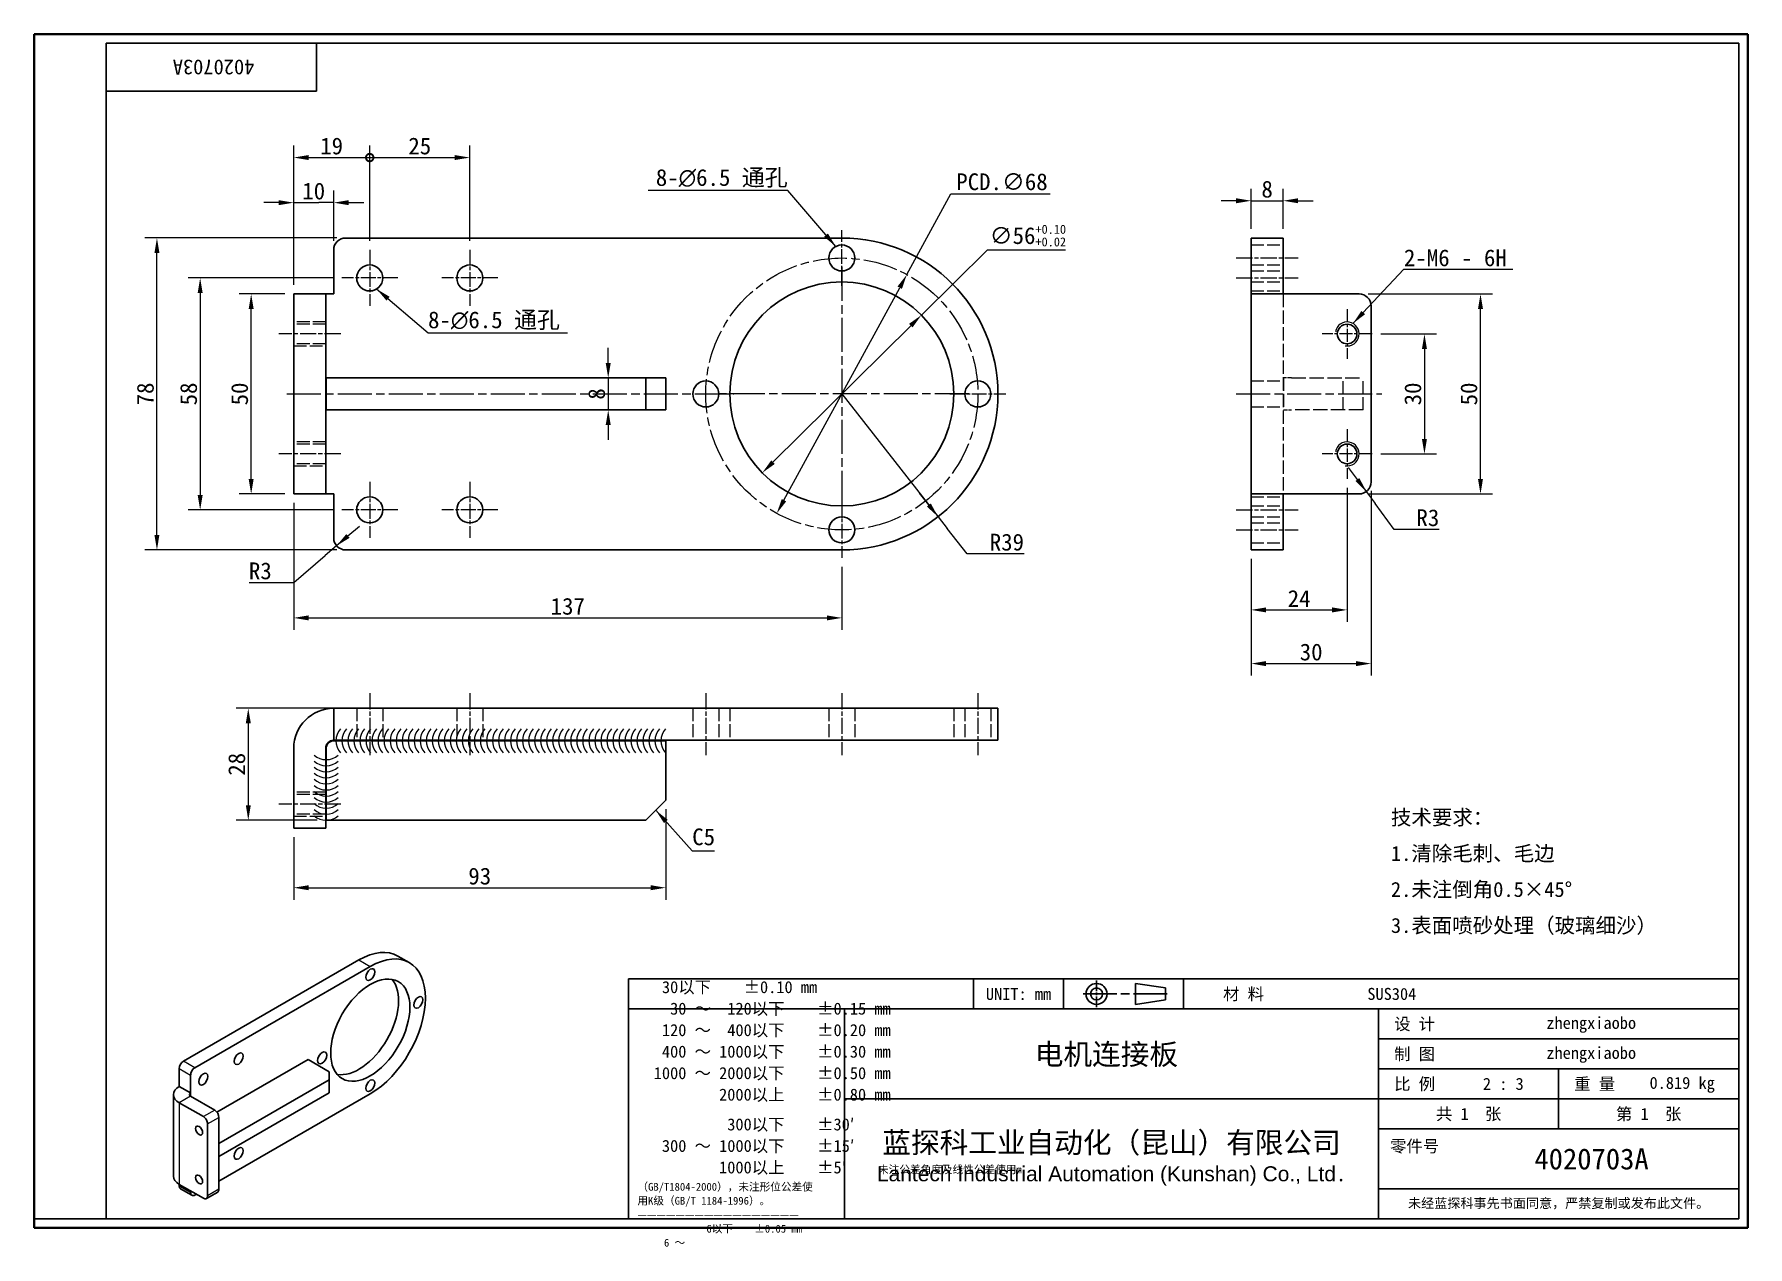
# Model space of a CAD drawing. Header units: millimetres. Extents: x 9 to 437, y 4 to 307.
import ezdxf
from ezdxf.enums import TextEntityAlignment as Align

# ---------------------------------------------------------------- set-up
doc = ezdxf.new("R2010")
doc.units = ezdxf.units.MM
doc.header["$LTSCALE"] = 1.5
doc.linetypes.add('CHAIN', pattern=[0.3543, 0.2362, -0.0295, 0.0591, -0.0295])
doc.linetypes.add('DASHED', pattern=[0.2067, 0.1654, -0.0413])
for name, color, linetype, lineweight in [('1', 7, 'Continuous', 18), ('可见 (ISO)', 7, 'Continuous', 25), ('可见窄的 (ISO)', 7, 'Continuous', 18), ('图框 (ISO)', 7, 'Continuous', 35), ('标题 (ISO)', 7, 'Continuous', 25)]:
    doc.layers.add(name, color=color, linetype=linetype, lineweight=lineweight)
for name, color, linetype, lineweight, true_color in [('中心标记 (ISO)', 1, 'CHAIN', 18, 0xc2ff0000), ('中心线 (ISO)', 1, 'CHAIN', 18, 0xc2ff0000), ('尺寸 (ISO)', 7, 'Continuous', 18, 0xc2008000), ('符号 (ISO)', 7, 'Continuous', 18, 0xc2008000), ('隐藏 (ISO)', 5, 'DASHED', 18, 0xc20000ff)]:
    doc.layers.add(name, color=color, linetype=linetype, lineweight=lineweight, true_color=true_color)
doc.styles.add('文本样式164', font='SimSun.ttf')
doc.styles.add('文本样式165', font='SimSun.ttf')
doc.styles.add('文本样式74', font='SimSun.ttf')
doc.styles.add('最新国标', font='simfang.ttf')
doc.styles.add('注释文本 (ISO)', font='simfang.ttf')
doc.dimstyles.new('默认 (GB)', dxfattribs={"dimscale": 1.5, "dimtxt": 2.8, "dimasz": 2.5, "dimexe": 2, "dimexo": 1.5, "dimgap": 0.5, "dimtad": 1, "dimtoh": 1, "dimdsep": 46, "dimtxsty": '最新国标', "dimcen": 0.09, "dimdle": 10, "dimaunit": 1, "dimadec": 3, "dimazin": 2, "dimtfac": 0.535714, "dimtmove": 0, "dimatfit": 3, "dimfxl": 1, "dimtolj": 1, "dimtzin": 0, "dimlwd": -1, "dimlwe": -1, "dimarcsym": 0})
doc.dimstyles.new('默认 (GB)$7', dxfattribs={"dimscale": 1.5, "dimtxt": 2.8, "dimasz": 2.5, "dimexe": 2, "dimexo": 1.5, "dimgap": 0.5, "dimtad": 1, "dimtoh": 1, "dimdsep": 46, "dimtxsty": '最新国标', "dimcen": 0.09, "dimdle": 10, "dimaunit": 1, "dimadec": 3, "dimazin": 2, "dimtfac": 0.535714, "dimtmove": 0, "dimatfit": 3, "dimfxl": 1, "dimtolj": 1, "dimtzin": 0, "dimlwd": -1, "dimlwe": -1, "dimarcsym": 0})

# ---------------------------------------------------------------- blocks, each defined once
blk = doc.blocks.new('图框 最新国标')
at = {"layer": '图框 (ISO)'}
for p, q in [((6, 7), (6, 204.5)), ((6, 204.5), (291.5, 204.5)), ((291.5, 204.5), (291.5, 5.5)), ((6, 7), (6, 5.5)), ((6, 7), (6, 5.5)), ((291.5, 5.5), (6, 5.5))]:
    blk.add_line(p, q, dxfattribs=at)
at = {"layer": '图框 (ISO)', "color": 7, "linetype": 'Continuous', "lineweight": 25}
for p, q in [((18, 203), (290, 203)), ((18, 7), (18, 203)), ((18, 203), (290, 203)), ((53, 203), (53, 195)), ((290, 203), (290, 7)), ((290, 203), (290, 7)), ((53, 195), (18, 195)), ((290, 7), (6, 7)), ((290, 7), (18, 7))]:
    blk.add_line(p, q, dxfattribs=at)
at = {"layer": '图框 (ISO)', "style": '文本样式74'}
blk.add_attdef('零件代号_001', (42.68, 200.25), '', height=2.5, rotation=180, dxfattribs=at)
blk = doc.blocks.new('标题栏 最新国标')
at = {"layer": '标题 (ISO)'}
for p, q in [((381.98, -183.84), (196.98, -183.84)), ((196.98, -183.84), (196.98, -223.84)), ((254.48, -183.84), (254.48, -188.84)), ((269.48, -183.84), (269.48, -188.84)), ((281.48, -188.09), (281.48, -184.59)), ((281.48, -184.59), (286.48, -185.34)), ((286.48, -185.34), (286.48, -187.34)), ((289.48, -183.84), (289.48, -188.84)), ((381.98, -223.84), (381.98, -183.84)), ((383.48, -183.84), (383.48, -225.34)), ((286.48, -187.34), (281.48, -188.09)), ((196.98, -188.84), (381.98, -188.84)), ((232.98, -188.84), (232.98, -223.84)), ((321.98, -188.84), (321.98, -223.84)), ((321.98, -193.84), (381.98, -193.84)), ((321.98, -198.84), (381.98, -198.84)), ((351.98, -198.84), (351.98, -208.84)), ((321.98, -203.84), (232.98, -203.84)), ((321.98, -203.84), (381.98, -203.84)), ((321.98, -208.84), (381.98, -208.84)), ((321.98, -218.84), (381.98, -218.84)), ((196.98, -223.84), (381.98, -223.84)), ((383.48, -225.34), (196.98, -225.34))]:
    blk.add_line(p, q, dxfattribs=at)
at = {"layer": '标题 (ISO)', "linetype": 'CHAIN', "ltscale": 5.000333}
blk.add_line((274.98, -184.09), (274.98, -188.59), dxfattribs=at)
at = {"layer": '标题 (ISO)', "linetype": 'CHAIN', "ltscale": 15.834605}
blk.add_line((272.73, -186.34), (286.98, -186.34), dxfattribs=at)
at = {"layer": '标题 (ISO)'}
for radius in [1.75, 1]:
    blk.add_circle((274.98, -186.34), radius, dxfattribs=at)
at = {"layer": '1', "style": '文本样式164'}
for s, p in [('UNIT: mm', (261.98, -186.34)), ('材 料', (299.48, -186.34)), ('设 计', (327.98, -191.34)), ('制 图', (327.98, -196.34)), ('比 例', (327.98, -201.34)), ('重 量', (357.98, -201.34)), ('共 1  张', (336.98, -206.34)), ('第 1  张', (366.98, -206.34))]:
    blk.add_text(s, height=2, dxfattribs=at).set_placement(p, align=Align.MIDDLE_CENTER)
at = {"layer": '标题 (ISO)', "char_height": 2, "style": '注释文本 (ISO)'}
for s, insert, attachment_point, line_spacing_factor in [('   30以下    ±0.10 mm\\P    30 ～  120以下    ±0.15 mm\\P   120 ～  400以下    ±0.20 mm\\P   400 ～ 1000以下    ±0.30 mm\\P  1000 ～ 2000以下    ±0.50 mm\\P          2000以上    ±0.80 mm\\P\\H0.38462x;\\P\\H2.6x;           300以下    ±30′\\P   300 ～ 1000以下    ±15′\\P          1000以上    ±5′}{\\fSimSun|b0|i0|c134|p2;\\H0.65x;      未注公差角度及线性公差使用m\\P（GB/T1804-2000），未注形位公差使\\P用K级（GB/T 1184-1996）。\\P—————————————————\\P             6以下    ±0.05 mm\\P     6 ～', (198.48, -206.34), 4, 1.075116), ('{\\fMicrosoft YaHei|b0|i0|c134|p34;\\H1.75x;蓝探科工业自动化（昆山）有限公司\\P\\fArial|b0|i0|c0|p34;\\H0.71429x;Lantech Industrial Automation (Kunshan) Co., Ltd\\fFangSong|b0|i0|c134|p49;.\\H1.15195x; }', (277.48, -213.84), 5, 0.978695)]:
    blk.add_mtext(s, dxfattribs=dict(at, insert=insert, attachment_point=attachment_point, line_spacing_factor=line_spacing_factor))
at = {"layer": '标题 (ISO)', "attachment_point": 5, "style": '注释文本 (ISO)'}
for s, insert, char_height in [('\\fFangSong|b0|i0;零件号', (327.98, -211.84), 2), ('\\fSimSun|b0|i0;{\\H1.6000;未经蓝探科事先书面同意，严禁复制或发布此文件。}', (351.98, -221.34), 1.6)]:
    blk.add_mtext(s, dxfattribs=dict(at, insert=insert, char_height=char_height))
at = {"layer": '标题 (ISO)'}
for tag, p, height, style in [('材料_001', (320.09, -187.33), 2, '注释文本 (ISO)'), ('设计人_001', (349.92, -192.16), 2, '注释文本 (ISO)'), ('库存编号_001', (264.69, -198.14), 3.5, '文本样式165'), ('设计人_001', (349.92, -197.16), 2, '注释文本 (ISO)'), ('视图比例_001', (339.35, -202.33), 2, '注释文本 (ISO)'), ('质量\\P3;_001', (367.12, -202.16), 2, '注释文本 (ISO)'), ('零件代号_001', (347.93, -215.59), 3.5, '文本样式165')]:
    blk.add_attdef(tag, p, '', height=height, dxfattribs=dict(at, style=style))
blk = doc.blocks.new('*D5')
at = {"layer": 'Defpoints', "color": 0}
for p in [(83.84, 264.64), (83.84, 252.8), (73.84, 241.8)]:
    blk.add_point(p, dxfattribs=at)
at = {"layer": '尺寸 (ISO)', "color": 116, "true_color": 0x000000}
for p, q in [((73.84, 244.05), (73.84, 267.64)), ((83.84, 255.05), (83.84, 267.64)), ((70.09, 264.64), (66.34, 264.64)), ((73.84, 264.64), (77.59, 264.64)), ((77.59, 264.64), (80.09, 264.64)), ((83.84, 264.64), (80.09, 264.64)), ((87.59, 264.64), (91.34, 264.64))]:
    blk.add_line(p, q, dxfattribs=at)
for points in [[(70.09, 265.26), (70.09, 264.01), (73.84, 264.64)], [(87.59, 265.26), (87.59, 264.01), (83.84, 264.64)]]:
    blk.add_solid(points, dxfattribs=at)
at = {"layer": '尺寸 (ISO)', "insert": (78.84, 267.51), "char_height": 4.2, "attachment_point": 5, "style": '最新国标'}
blk.add_mtext('\\A1;10', dxfattribs=at)
blk = doc.blocks.new('_DotSmall')
at = {"color": 0, "linetype": 'ByBlock', "const_width": 0.5}
blk.add_lwpolyline([(-0.0625, 0, 1), (0.0625, 0, 1)], format="xyb", close=True, dxfattribs=at)
blk = doc.blocks.new('*D6')
at = {"layer": 'Defpoints', "color": 0}
for p in [(92.84, 275.91), (92.84, 252.8), (73.84, 241.8)]:
    blk.add_point(p, dxfattribs=at)
at = {"layer": '尺寸 (ISO)', "color": 116, "true_color": 0x000000}
for p, q in [((73.84, 244.05), (73.84, 278.91)), ((92.84, 255.05), (92.84, 278.91)), ((77.59, 275.91), (92.84, 275.91))]:
    blk.add_line(p, q, dxfattribs=at)
blk.add_solid([(77.59, 276.54), (77.59, 275.29), (73.84, 275.91)], dxfattribs=at)
at = {"layer": '尺寸 (ISO)', "color": 116, "true_color": 0x000000, "xscale": 3.75, "yscale": 3.75, "zscale": 3.75}
blk.add_blockref('_DotSmall', (92.84, 275.91), dxfattribs=at)
at = {"layer": '尺寸 (ISO)', "insert": (83.32, 278.78), "char_height": 4.2, "attachment_point": 5, "style": '最新国标'}
blk.add_mtext('\\A1;19', dxfattribs=at)
blk = doc.blocks.new('*D8')
at = {"layer": 'Defpoints', "color": 0}
for p in [(117.84, 275.91), (92.84, 252.8), (117.84, 252.8)]:
    blk.add_point(p, dxfattribs=at)
at = {"layer": '尺寸 (ISO)', "color": 116, "true_color": 0x000000}
for p, q in [((92.84, 255.05), (92.84, 278.91)), ((117.84, 255.05), (117.84, 278.91)), ((92.84, 275.91), (114.09, 275.91))]:
    blk.add_line(p, q, dxfattribs=at)
blk.add_solid([(114.09, 276.54), (114.09, 275.29), (117.84, 275.91)], dxfattribs=at)
at = {"layer": '尺寸 (ISO)', "color": 116, "true_color": 0x000000, "xscale": 3.75, "yscale": 3.75, "zscale": 3.75, "rotation": 180}
blk.add_blockref('_DotSmall', (92.84, 275.91), dxfattribs=at)
at = {"layer": '尺寸 (ISO)', "insert": (105.35, 278.78), "char_height": 4.2, "attachment_point": 5, "style": '最新国标'}
blk.add_mtext('\\A1;25', dxfattribs=at)
blk = doc.blocks.new('*D9')
at = {"layer": 'Defpoints', "color": 0}
for p in [(63.21, 241.8), (73.84, 241.8), (73.84, 191.8)]:
    blk.add_point(p, dxfattribs=at)
at = {"layer": '尺寸 (ISO)', "color": 116, "true_color": 0x000000}
for p, q in [((71.59, 241.8), (60.21, 241.8)), ((63.21, 195.55), (63.21, 238.05)), ((71.59, 191.8), (60.21, 191.8))]:
    blk.add_line(p, q, dxfattribs=at)
for points in [[(62.58, 238.05), (63.83, 238.05), (63.21, 241.8)], [(62.58, 195.55), (63.83, 195.55), (63.21, 191.8)]]:
    blk.add_solid(points, dxfattribs=at)
at = {"layer": '尺寸 (ISO)', "insert": (60.34, 216.8), "char_height": 4.2, "attachment_point": 5, "rotation": 90, "style": '最新国标'}
blk.add_mtext('\\A1;50', dxfattribs=at)
blk = doc.blocks.new('*D10')
at = {"layer": 'Defpoints', "color": 0}
for p in [(73.84, 191.8), (210.84, 175.8), (210.84, 160.8)]:
    blk.add_point(p, dxfattribs=at)
at = {"layer": '尺寸 (ISO)', "color": 116, "true_color": 0x000000}
for p, q in [((73.84, 189.55), (73.84, 157.8)), ((210.84, 173.55), (210.84, 157.8)), ((77.59, 160.8), (207.09, 160.8))]:
    blk.add_line(p, q, dxfattribs=at)
for points in [[(77.59, 161.42), (77.59, 160.17), (73.84, 160.8)], [(207.09, 161.42), (207.09, 160.17), (210.84, 160.8)]]:
    blk.add_solid(points, dxfattribs=at)
at = {"layer": '尺寸 (ISO)', "insert": (142.34, 163.67), "char_height": 4.2, "attachment_point": 5, "style": '最新国标'}
blk.add_mtext('\\A1;137', dxfattribs=at)
blk = doc.blocks.new('*D11')
at = {"layer": 'Defpoints', "color": 0}
for p in [(85.84, 245.8), (50.46, 187.8), (85.84, 187.8)]:
    blk.add_point(p, dxfattribs=at)
at = {"layer": '尺寸 (ISO)', "color": 116, "true_color": 0x000000}
for p, q in [((83.59, 245.8), (47.46, 245.8)), ((50.46, 242.05), (50.46, 191.55)), ((83.59, 187.8), (47.46, 187.8))]:
    blk.add_line(p, q, dxfattribs=at)
for points in [[(49.84, 242.05), (51.09, 242.05), (50.46, 245.8)], [(49.84, 191.55), (51.09, 191.55), (50.46, 187.8)]]:
    blk.add_solid(points, dxfattribs=at)
at = {"layer": '尺寸 (ISO)', "insert": (47.59, 216.8), "char_height": 4.2, "attachment_point": 5, "rotation": 90, "style": '最新国标'}
blk.add_mtext('\\A1;58', dxfattribs=at)
blk = doc.blocks.new('*D12')
at = {"layer": 'Defpoints', "color": 0}
for p in [(210.84, 216.8), (234.88, 186.09)]:
    blk.add_point(p, dxfattribs=at)
at = {"layer": '尺寸 (ISO)', "color": 116, "true_color": 0x000000}
for p, q in [((210.84, 216.8), (234.88, 186.09)), ((232.57, 189.04), (230.26, 192)), ((234.88, 186.09), (237.19, 183.14)), ((242.12, 176.84), (237.19, 183.14)), ((256.43, 176.84), (242.12, 176.84))]:
    blk.add_line(p, q, dxfattribs=at)
blk.add_solid([(233.06, 189.43), (232.08, 188.66), (234.88, 186.09)], dxfattribs=at)
at = {"layer": '尺寸 (ISO)', "insert": (252.09, 179.71), "char_height": 4.2, "attachment_point": 5, "style": '最新国标'}
blk.add_mtext('\\A1;R39', dxfattribs=at)
blk = doc.blocks.new('*D13')
at = {"layer": 'Defpoints', "color": 0}
for p in [(230.72, 236.51), (190.96, 197.08)]:
    blk.add_point(p, dxfattribs=at)
at = {"layer": '尺寸 (ISO)', "color": 116, "true_color": 0x000000}
for p, q in [((230.72, 236.51), (247.23, 252.88)), ((247.23, 252.88), (266.7, 252.88)), ((193.62, 199.72), (228.06, 233.87))]:
    blk.add_line(p, q, dxfattribs=at)
for points in [[(227.62, 234.32), (228.5, 233.43), (230.72, 236.51)], [(193.18, 200.17), (194.06, 199.28), (190.96, 197.08)]]:
    blk.add_solid(points, dxfattribs=at)
at = {"layer": '尺寸 (ISO)', "insert": (257.34, 256.4), "char_height": 4.2, "attachment_point": 5, "style": '最新国标'}
blk.add_mtext('\\A1;∅56{\\H2.25;\\S+0.10^+0.02;}', dxfattribs=at)
blk = doc.blocks.new('*D14')
at = {"layer": 'Defpoints', "color": 0}
for p in [(227.09, 246.66), (194.58, 186.94)]:
    blk.add_point(p, dxfattribs=at)
at = {"layer": '尺寸 (ISO)', "color": 116, "true_color": 0x000000}
for p, q in [((227.09, 246.66), (238.08, 266.84)), ((238.08, 266.84), (262.9, 266.84)), ((196.38, 190.23), (225.3, 243.37))]:
    blk.add_line(p, q, dxfattribs=at)
for points in [[(224.75, 243.67), (225.85, 243.07), (227.09, 246.66)], [(195.83, 190.53), (196.93, 189.93), (194.58, 186.94)]]:
    blk.add_solid(points, dxfattribs=at)
at = {"layer": '尺寸 (ISO)', "insert": (250.86, 269.83), "char_height": 4.2, "attachment_point": 5, "style": '最新国标'}
blk.add_mtext('\\A1;\\fFangSong|b0|i0;PCD.∅68', dxfattribs=at)
blk = doc.blocks.new('*D15')
at = {"layer": 'Defpoints', "color": 0}
for p in [(39.66, 255.8), (86.84, 255.8), (86.84, 177.8)]:
    blk.add_point(p, dxfattribs=at)
at = {"layer": '尺寸 (ISO)', "color": 116, "true_color": 0x000000}
for p, q in [((84.59, 255.8), (36.66, 255.8)), ((39.66, 181.55), (39.66, 252.05)), ((84.59, 177.8), (36.66, 177.8))]:
    blk.add_line(p, q, dxfattribs=at)
for points in [[(39.03, 252.05), (40.28, 252.05), (39.66, 255.8)], [(39.03, 181.55), (40.28, 181.55), (39.66, 177.8)]]:
    blk.add_solid(points, dxfattribs=at)
at = {"layer": '尺寸 (ISO)', "insert": (36.78, 216.8), "char_height": 4.2, "attachment_point": 5, "rotation": 90, "style": '最新国标'}
blk.add_mtext('\\A1;78', dxfattribs=at)
blk = doc.blocks.new('*D16')
at = {"layer": 'Defpoints', "color": 0}
for p in [(86.84, 180.8), (84.56, 178.84)]:
    blk.add_point(p, dxfattribs=at)
at = {"layer": '尺寸 (ISO)', "color": 116, "true_color": 0x000000}
for p, q in [((86.84, 180.8), (84.56, 178.84)), ((87.41, 181.29), (90.25, 183.73)), ((73.9, 169.66), (81.72, 176.39)), ((84.56, 178.84), (81.72, 176.39)), ((62.72, 169.66), (73.9, 169.66))]:
    blk.add_line(p, q, dxfattribs=at)
blk.add_solid([(87, 181.76), (87.81, 180.81), (84.56, 178.84)], dxfattribs=at)
at = {"layer": '尺寸 (ISO)', "insert": (65.5, 172.53), "char_height": 4.2, "attachment_point": 5, "style": '最新国标'}
blk.add_mtext('\\A1;R3', dxfattribs=at)
blk = doc.blocks.new('*D17')
at = {"layer": 'Defpoints', "color": 0}
for p in [(166.84, 115.19), (73.84, 108.19), (166.84, 93.32)]:
    blk.add_point(p, dxfattribs=at)
at = {"layer": '尺寸 (ISO)', "color": 116, "true_color": 0x000000}
for p, q in [((166.84, 112.94), (166.84, 90.32)), ((73.84, 105.94), (73.84, 90.32)), ((77.59, 93.32), (163.09, 93.32))]:
    blk.add_line(p, q, dxfattribs=at)
for points in [[(77.59, 93.95), (77.59, 92.7), (73.84, 93.32)], [(163.09, 93.95), (163.09, 92.7), (166.84, 93.32)]]:
    blk.add_solid(points, dxfattribs=at)
at = {"layer": '尺寸 (ISO)', "insert": (120.34, 96.2), "char_height": 4.2, "attachment_point": 5, "style": '最新国标'}
blk.add_mtext('\\A1;93', dxfattribs=at)
blk = doc.blocks.new('*D18')
at = {"layer": 'Defpoints', "color": 0}
for p in [(86.84, 138.19), (62.49, 110.19), (81.94, 110.19)]:
    blk.add_point(p, dxfattribs=at)
at = {"layer": '尺寸 (ISO)', "color": 116, "true_color": 0x000000}
for p, q in [((84.59, 138.19), (59.49, 138.19)), ((62.49, 134.44), (62.49, 113.94)), ((79.69, 110.19), (59.49, 110.19))]:
    blk.add_line(p, q, dxfattribs=at)
for points in [[(61.87, 134.44), (63.12, 134.44), (62.49, 138.19)], [(61.87, 113.94), (63.12, 113.94), (62.49, 110.19)]]:
    blk.add_solid(points, dxfattribs=at)
at = {"layer": '尺寸 (ISO)', "insert": (59.62, 124.19), "char_height": 4.2, "attachment_point": 5, "rotation": 90, "style": '最新国标'}
blk.add_mtext('\\A1;28', dxfattribs=at)
blk = doc.blocks.new('*D19')
at = {"layer": 'Defpoints', "color": 0}
for p in [(152.45, 220.8), (152.45, 212.8), (152.45, 212.8)]:
    blk.add_point(p, dxfattribs=at)
at = {"layer": '尺寸 (ISO)', "color": 116, "true_color": 0x000000}
for p, q in [((152.45, 224.55), (152.45, 228.3)), ((152.45, 220.8), (152.45, 212.8)), ((152.45, 209.05), (152.45, 205.3))]:
    blk.add_line(p, q, dxfattribs=at)
for points in [[(151.82, 224.55), (153.07, 224.55), (152.45, 220.8)], [(151.82, 209.05), (153.07, 209.05), (152.45, 212.8)]]:
    blk.add_solid(points, dxfattribs=at)
at = {"layer": '尺寸 (ISO)', "insert": (149.57, 216.8), "char_height": 4.2, "attachment_point": 5, "rotation": 90, "style": '最新国标'}
blk.add_mtext('\\A1;8', dxfattribs=at)
blk = doc.blocks.new('Caterpillar1')
at = {"layer": '符号 (ISO)'}
for centre in [(59.26, 86.72), (60.26, 86.72), (61.27, 86.72), (62.27, 86.72), (63.27, 86.72), (64.28, 86.72), (65.28, 86.72), (66.28, 86.72), (67.28, 86.72), (68.29, 86.72), (69.29, 86.72), (70.29, 86.72), (71.3, 86.72), (72.3, 86.72), (73.3, 86.72), (74.31, 86.72), (75.31, 86.72), (76.31, 86.72), (77.31, 86.72), (78.32, 86.72), (79.32, 86.72), (80.32, 86.72), (81.33, 86.72), (82.33, 86.72), (83.33, 86.72), (84.34, 86.72), (85.34, 86.72), (86.34, 86.72), (87.34, 86.72), (88.35, 86.72), (89.35, 86.72), (90.35, 86.72), (91.36, 86.72), (92.36, 86.72), (93.36, 86.72), (94.37, 86.72), (95.37, 86.72), (96.37, 86.72), (97.37, 86.72), (98.38, 86.72), (99.38, 86.72), (100.38, 86.72), (101.39, 86.72), (102.39, 86.72), (103.39, 86.72), (104.4, 86.72), (105.4, 86.72), (106.4, 86.72), (107.41, 86.72), (108.41, 86.72), (109.41, 86.72), (110.41, 86.72), (111.42, 86.72), (112.42, 86.72), (113.42, 86.72)]:
    blk.add_arc(centre, 3, 138.1897, 221.8103, dxfattribs=at)
blk = doc.blocks.new('Caterpillar2')
at = {"layer": '符号 (ISO)'}
for centre in [(54.63, 86.57), (54.63, 85.56), (54.63, 84.55), (54.63, 83.54), (54.63, 82.53), (54.63, 81.51), (54.63, 80.5), (54.63, 79.49), (54.63, 78.48), (54.63, 77.47), (54.63, 76.46)]:
    blk.add_arc(centre, 3, 228.1897, 311.8103, dxfattribs=at)
blk = doc.blocks.new('*D22')
at = {"layer": 'Defpoints', "color": 0}
for p in [(343.34, 231.8), (343.34, 201.8), (356.45, 201.8)]:
    blk.add_point(p, dxfattribs=at)
at = {"layer": '尺寸 (ISO)', "color": 116, "true_color": 0x000000}
for p, q in [((345.59, 231.8), (359.45, 231.8)), ((356.45, 228.05), (356.45, 205.55)), ((345.59, 201.8), (359.45, 201.8))]:
    blk.add_line(p, q, dxfattribs=at)
for points in [[(355.82, 228.05), (357.07, 228.05), (356.45, 231.8)], [(355.82, 205.55), (357.07, 205.55), (356.45, 201.8)]]:
    blk.add_solid(points, dxfattribs=at)
at = {"layer": '尺寸 (ISO)', "insert": (353.57, 216.8), "char_height": 4.2, "attachment_point": 5, "rotation": 90, "style": '最新国标'}
blk.add_mtext('\\A1;30', dxfattribs=at)
blk = doc.blocks.new('*D23')
at = {"layer": 'Defpoints', "color": 0}
for p in [(340.13, 241.8), (370.46, 241.8), (340.13, 191.8)]:
    blk.add_point(p, dxfattribs=at)
at = {"layer": '尺寸 (ISO)', "color": 116, "true_color": 0x000000}
for p, q in [((342.38, 241.8), (373.46, 241.8)), ((370.46, 195.55), (370.46, 238.05)), ((342.38, 191.8), (373.46, 191.8))]:
    blk.add_line(p, q, dxfattribs=at)
for points in [[(369.83, 238.05), (371.08, 238.05), (370.46, 241.8)], [(369.83, 195.55), (371.08, 195.55), (370.46, 191.8)]]:
    blk.add_solid(points, dxfattribs=at)
at = {"layer": '尺寸 (ISO)', "insert": (367.58, 216.8), "char_height": 4.2, "attachment_point": 5, "rotation": 90, "style": '最新国标'}
blk.add_mtext('\\A1;50', dxfattribs=at)
blk = doc.blocks.new('*D24')
at = {"layer": 'Defpoints', "color": 0}
for p in [(340.13, 194.8), (341.92, 192.39)]:
    blk.add_point(p, dxfattribs=at)
at = {"layer": '尺寸 (ISO)', "color": 116, "true_color": 0x000000}
for p, q in [((339.69, 195.4), (337.46, 198.41)), ((340.13, 194.8), (341.92, 192.39)), ((341.92, 192.39), (344.15, 189.37)), ((348.91, 182.94), (344.15, 189.37)), ((360.09, 182.94), (348.91, 182.94))]:
    blk.add_line(p, q, dxfattribs=at)
blk.add_solid([(340.19, 195.77), (339.19, 195.03), (341.92, 192.39)], dxfattribs=at)
at = {"layer": '尺寸 (ISO)', "insert": (357.3, 185.82), "char_height": 4.2, "attachment_point": 5, "style": '最新国标'}
blk.add_mtext('\\A1;R3', dxfattribs=at)
blk = doc.blocks.new('*D25')
at = {"layer": 'Defpoints', "color": 0}
for p in [(337.13, 195.59), (313.13, 177.8), (337.13, 162.8)]:
    blk.add_point(p, dxfattribs=at)
at = {"layer": '尺寸 (ISO)', "color": 116, "true_color": 0x000000}
for p, q in [((337.13, 193.34), (337.13, 159.8)), ((313.13, 175.55), (313.13, 159.8)), ((316.88, 162.8), (333.38, 162.8))]:
    blk.add_line(p, q, dxfattribs=at)
for points in [[(316.88, 163.42), (316.88, 162.17), (313.13, 162.8)], [(333.38, 163.42), (333.38, 162.17), (337.13, 162.8)]]:
    blk.add_solid(points, dxfattribs=at)
at = {"layer": '尺寸 (ISO)', "insert": (325.13, 165.65), "char_height": 4.2, "attachment_point": 5, "style": '最新国标'}
blk.add_mtext('\\A1;24', dxfattribs=at)
blk = doc.blocks.new('*D26')
at = {"layer": 'Defpoints', "color": 0}
for p in [(343.13, 194.8), (313.13, 177.8), (343.13, 149.37)]:
    blk.add_point(p, dxfattribs=at)
at = {"layer": '尺寸 (ISO)', "color": 116, "true_color": 0x000000}
for p, q in [((343.13, 192.55), (343.13, 146.37)), ((313.13, 175.55), (313.13, 146.37)), ((316.88, 149.37), (339.38, 149.37))]:
    blk.add_line(p, q, dxfattribs=at)
for points in [[(316.88, 149.99), (316.88, 148.74), (313.13, 149.37)], [(339.38, 149.99), (339.38, 148.74), (343.13, 149.37)]]:
    blk.add_solid(points, dxfattribs=at)
at = {"layer": '尺寸 (ISO)', "insert": (328.13, 152.24), "char_height": 4.2, "attachment_point": 5, "style": '最新国标'}
blk.add_mtext('\\A1;30', dxfattribs=at)
blk = doc.blocks.new('*D27')
at = {"layer": 'Defpoints', "color": 0}
for p in [(321.13, 265.11), (313.13, 255.8), (321.13, 255.8)]:
    blk.add_point(p, dxfattribs=at)
at = {"layer": '尺寸 (ISO)', "color": 116, "true_color": 0x000000}
for p, q in [((313.13, 258.05), (313.13, 268.11)), ((321.13, 258.05), (321.13, 268.11)), ((309.38, 265.11), (305.63, 265.11)), ((313.13, 265.11), (321.13, 265.11)), ((324.88, 265.11), (328.63, 265.11))]:
    blk.add_line(p, q, dxfattribs=at)
for points in [[(309.38, 265.74), (309.38, 264.49), (313.13, 265.11)], [(324.88, 265.74), (324.88, 264.49), (321.13, 265.11)]]:
    blk.add_solid(points, dxfattribs=at)
at = {"layer": '尺寸 (ISO)', "insert": (317.13, 267.98), "char_height": 4.2, "attachment_point": 5, "style": '最新国标'}
blk.add_mtext('\\A1;8', dxfattribs=at)

msp = doc.modelspace()

# ---------------------------------------------------------------- linework, layer by layer
at = {"layer": '中心标记 (ISO)', "ltscale": 10.371169}
for p, q in [((210.8385, 243.7979), (210.8385, 257.7979)), ((92.8385, 252.7979), (92.8385, 238.7979)), ((117.8385, 252.7979), (117.8385, 238.7979)), ((99.8385, 245.7979), (85.8385, 245.7979)), ((124.8385, 245.7979), (110.8385, 245.7979)), ((237.8385, 216.7979), (251.8385, 216.7979)), ((92.8385, 194.7979), (92.8385, 180.7979)), ((117.8385, 194.7979), (117.8385, 180.7979)), ((210.8385, 189.7979), (210.8385, 175.7979)), ((99.8385, 187.7979), (85.8385, 187.7979)), ((124.8385, 187.7979), (110.8385, 187.7979))]:
    msp.add_line(p, q, dxfattribs=at)
at = {"layer": '中心标记 (ISO)', "ltscale": 23.990969}
for p, q in [((210.8385, 248.5479), (210.8385, 185.0479)), ((72.1261, 216.7979), (183.8385, 216.7979)), ((242.5885, 216.7979), (179.0885, 216.7979))]:
    msp.add_line(p, q, dxfattribs=at)
at = {"layer": '中心标记 (ISO)', "ltscale": 9.198475}
for p, q in [((337.1349, 238.0064), (337.1349, 225.5894)), ((343.3434, 231.7979), (330.9264, 231.7979)), ((337.1349, 208.0064), (337.1349, 195.5894)), ((343.3434, 201.7979), (330.9264, 201.7979))]:
    msp.add_line(p, q, dxfattribs=at)
at = {"layer": '中心线 (ISO)', "ltscale": 11.482377}
for p, q in [((309.3849, 250.7979), (324.8849, 250.7979)), ((309.3849, 245.7979), (324.8849, 245.7979)), ((85.5885, 231.7979), (70.0885, 231.7979)), ((85.5885, 201.7979), (70.0885, 201.7979)), ((309.3849, 187.7979), (324.8849, 187.7979)), ((309.3849, 182.7979), (324.8849, 182.7979)), ((92.8385, 141.9362), (92.8385, 126.4362)), ((117.8385, 141.9362), (117.8385, 126.4362)), ((176.8385, 141.9362), (176.8385, 126.4362)), ((210.8385, 141.9362), (210.8385, 126.4362)), ((244.8385, 141.9362), (244.8385, 126.4362)), ((85.5885, 114.1862), (70.0885, 114.1862))]:
    msp.add_line(p, q, dxfattribs=at)
at = {"layer": '中心线 (ISO)', "ltscale": 23.990969}
msp.add_line((309.3849, 216.7979), (345.7884, 216.7979), dxfattribs=at)
msp.add_circle((210.8385, 216.7979), 34, dxfattribs=at)
at = {"layer": '可见 (ISO)'}
for p, q in [((83.8385, 252.7979), (83.8385, 241.7979)), ((86.8385, 255.7979), (210.8385, 255.7979)), ((321.1349, 255.7979), (313.1349, 255.7979)), ((313.1349, 252.7979), (313.1349, 255.7979)), ((313.1349, 241.7979), (313.1349, 252.7979)), ((321.1349, 255.7979), (321.1349, 252.7979)), ((321.1349, 252.7979), (321.1349, 241.7979)), ((73.8385, 238.7979), (73.8385, 241.7979)), ((81.8385, 241.7979), (73.8385, 241.7979)), ((81.8385, 241.7979), (81.8385, 238.7979)), ((81.8385, 241.7979), (83.8385, 241.7979)), ((313.1349, 191.7979), (313.1349, 241.7979)), ((323.1349, 241.7979), (313.1349, 241.7979)), ((323.1349, 241.7979), (340.1349, 241.7979)), ((73.8385, 238.7979), (73.8385, 194.7979)), ((81.8385, 238.7979), (81.8385, 194.7979)), ((343.1349, 238.7979), (343.1349, 194.7979)), ((81.9385, 220.7979), (161.8385, 220.7979)), ((81.9385, 212.7979), (81.9385, 220.7979)), ((166.8385, 220.7979), (161.8385, 220.7979)), ((161.8385, 220.7979), (161.8385, 212.7979)), ((166.8385, 212.7979), (166.8385, 220.7979)), ((161.8385, 212.7979), (81.9385, 212.7979)), ((161.8385, 212.7979), (166.8385, 212.7979)), ((73.8385, 191.7979), (73.8385, 194.7979)), ((81.8385, 194.7979), (81.8385, 191.7979)), ((73.8385, 191.7979), (81.8385, 191.7979)), ((81.8385, 191.7979), (83.8385, 191.7979)), ((83.8385, 191.7979), (83.8385, 180.7979)), ((313.1349, 180.7979), (313.1349, 191.7979)), ((313.1349, 191.7979), (323.1349, 191.7979)), ((321.1349, 191.7979), (321.1349, 180.7979)), ((340.1349, 191.7979), (323.1349, 191.7979)), ((313.1349, 177.7979), (313.1349, 180.7979)), ((321.1349, 180.7979), (321.1349, 177.7979)), ((210.8385, 177.7979), (86.8385, 177.7979)), ((313.1349, 177.7979), (321.1349, 177.7979)), ((83.8385, 138.1862), (86.8385, 138.1862)), ((83.8385, 138.1862), (83.8385, 130.1862)), ((210.8385, 138.1862), (86.8385, 138.1862)), ((210.8385, 138.1862), (249.8385, 138.1862)), ((249.8385, 138.1862), (249.8385, 130.1862)), ((86.8385, 130.1862), (83.8385, 130.1862)), ((166.8385, 130.0862), (83.9385, 130.0862)), ((86.8385, 130.1862), (210.8385, 130.1862)), ((166.8385, 115.1862), (166.8385, 130.0862)), ((249.8385, 130.1862), (210.8385, 130.1862)), ((73.8385, 128.1862), (73.8385, 111.1862)), ((81.8385, 111.1862), (81.8385, 128.1862)), ((81.9385, 128.0862), (81.9385, 110.1862)), ((166.8385, 115.1862), (161.8385, 110.1862)), ((73.8385, 108.1862), (73.8385, 111.1862)), ((73.8385, 108.1862), (81.8385, 108.1862)), ((81.8385, 111.1862), (81.8385, 108.1862)), ((81.9385, 110.1862), (161.8385, 110.1862)), ((90.1509, 75.2664), (46.3102, 49.955)), ((49.1387, 48.322), (92.9793, 73.6334)), ((99.9009, 76.2322), (102.7293, 74.5992)), ((45.2496, 43.6271), (45.2496, 48.1178)), ((77.4583, 50.3428), (54.6622, 37.1815)), ((82.7262, 47.3013), (77.4583, 50.3428)), ((82.7262, 47.3013), (82.7262, 45.2601)), ((45.2496, 43.6271), (48.078, 41.9941)), ((48.078, 46.4849), (48.078, 41.9941)), ((55.1491, 29.3384), (82.7262, 45.2601)), ((82.7262, 45.2601), (82.7262, 41.9941)), ((43.7851, 21.1735), (43.7851, 41.5859)), ((45.2496, 39.5446), (51.26, 36.0745)), ((54.0884, 37.7075), (48.078, 41.1776)), ((82.7262, 41.9941), (55.1491, 26.0724)), ((92.9793, 41.79), (55.1491, 19.9487)), ((55.1491, 35.8704), (55.1491, 17.9075)), ((52.3206, 34.2374), (52.3206, 16.2745)), ((45.2496, 18.724), (45.2496, 19.1322)), ((51.26, 15.6621), (45.2496, 19.1322)), ((48.3887, 16.4043), (45.5602, 18.0373)), ((48.078, 17.4992), (48.078, 17.091)), ((54.8384, 17.2208), (52.01, 15.5878)), ((49.4922, 16.6827), (49.1387, 16.4786))]:
    msp.add_line(p, q, dxfattribs=at)
for centre, radius in [((210.8385, 250.7979), 3.25), ((92.8385, 245.7979), 3.25), ((117.8385, 245.7979), 3.25), ((210.8385, 216.7979), 28), ((337.1349, 231.7979), 2.4585), ((176.8385, 216.7979), 3.25), ((244.8385, 216.7979), 3.25), ((337.1349, 201.7979), 2.4585), ((92.8385, 187.7979), 3.25), ((117.8385, 187.7979), 3.25), ((210.8385, 182.7979), 3.25)]:
    msp.add_circle(centre, radius, dxfattribs=at)
for centre, radius, start, end in [((86.8385, 252.7979), 3, 90, 180), ((210.8385, 216.7979), 39, 270, 90), ((340.1349, 238.7979), 3, 0, 90), ((340.1349, 194.7979), 3, 270, 0), ((86.8385, 180.7979), 3, 180, 270), ((83.8385, 128.1862), 10, 90, 180), ((83.8385, 128.1862), 2, 90, 180), ((83.9385, 128.0862), 2, 90, 180)]:
    msp.add_arc(centre, radius, start, end, dxfattribs=at)
for centre, major_axis, start_param, end_param in [((90.1509, 59.3447), (9.75, 16.8875), 0, 0.78539816), ((92.9793, 57.7117), (9.75, 16.8875), 3.92699082, 7.06858347), ((90.1509, 59.3447), (-7, -12.1244), 0.20343074, 2.93816191), ((46.3102, 48.7302), (-0.75, -1.299), 3.92699082, 5.49778714), ((49.1387, 47.0972), (0.75, 1.299), 0.78539816, 2.35619449), ((48.7851, 41.5859), (-5, 0), 5.49778714, 7.06858347), ((48.7851, 41.5859), (-1, 0), 5.49778714, 7.06858347), ((51.26, 34.8498), (0.75, -1.299), 0.78539816, 2.35619449), ((54.0884, 36.4828), (-0.75, 1.299), 3.92699082, 5.49778714), ((48.7851, 21.1735), (-5, 0), 0, 0.78539816), ((46.3102, 19.3363), (-0.75, -1.299), 5.49778714, 6.28318531), ((54.0884, 18.5198), (0.75, -1.299), 0, 0.78539816), ((49.1387, 17.7033), (-0.75, -1.299), 5.49778714, 7.06858347), ((51.26, 16.8869), (0.75, -1.299), 5.49778714, 7.06858347)]:
    msp.add_ellipse(centre, major_axis=major_axis, ratio=0.57735027, start_param=start_param, end_param=end_param, dxfattribs=at)
for centre, major_axis in [((92.9793, 71.5921), (0.8125, 1.4073)), ((92.9793, 57.7117), (7, 12.1244)), ((105.0001, 64.6519), (0.8125, 1.4073)), ((60.0988, 50.5673), (0.8125, 1.4073)), ((80.9585, 50.7715), (0.8125, 1.4073)), ((51.26, 45.4642), (0.8125, 1.4073)), ((92.9793, 43.8312), (0.8125, 1.4073)), ((50.1993, 32.6044), (0.6146, -1.0646)), ((60.0988, 26.8889), (0.8125, 1.4073)), ((50.1993, 20.357), (0.6146, -1.0646))]:
    msp.add_ellipse(centre, major_axis=major_axis, ratio=0.57735027, dxfattribs=at)
at = {"layer": '可见窄的 (ISO)'}
for p, q in [((90.1509, 75.2664), (92.9793, 73.6334)), ((45.2496, 48.1178), (48.078, 46.4849)), ((49.1387, 48.322), (46.3102, 49.955)), ((48.078, 41.1776), (45.2496, 39.5446)), ((45.2496, 39.5446), (45.2496, 19.1322)), ((48.078, 41.9941), (48.078, 41.1776)), ((54.0884, 37.7075), (51.26, 36.0745)), ((52.3206, 34.2374), (55.1491, 35.8704)), ((48.078, 17.091), (45.2496, 18.724)), ((55.1491, 17.9075), (52.3206, 16.2745))]:
    msp.add_line(p, q, dxfattribs=at)
for centre in [(337.1349, 231.7979), (337.1349, 201.7979)]:
    msp.add_arc(centre, 3, 260, 170, dxfattribs=at)
at = {"layer": '隐藏 (ISO)', "ltscale": 12.901145}
for p, q in [((313.1349, 254.0479), (321.1349, 254.0479)), ((313.1349, 249.0479), (321.1349, 249.0479)), ((313.1349, 247.5479), (321.1349, 247.5479)), ((313.1349, 244.7979), (321.1349, 244.7979)), ((313.1349, 242.5479), (321.1349, 242.5479)), ((81.8385, 234.7979), (73.8385, 234.7979)), ((81.8385, 234.2564), (73.8385, 234.2564)), ((81.8385, 229.3394), (73.8385, 229.3394)), ((73.8385, 228.7979), (81.8385, 228.7979)), ((313.1349, 220.0479), (321.1349, 220.0479)), ((321.2349, 220.7979), (321.2349, 212.7979)), ((336.1349, 212.7979), (336.1349, 220.7979)), ((341.1349, 212.7979), (341.1349, 220.7979)), ((313.1349, 213.5479), (321.1349, 213.5479)), ((81.8385, 204.7979), (73.8385, 204.7979)), ((81.8385, 204.2564), (73.8385, 204.2564)), ((81.8385, 199.3394), (73.8385, 199.3394)), ((73.8385, 198.7979), (81.8385, 198.7979)), ((313.1349, 191.0479), (321.1349, 191.0479)), ((313.1349, 188.7979), (321.1349, 188.7979)), ((313.1349, 186.0479), (321.1349, 186.0479)), ((313.1349, 184.5479), (321.1349, 184.5479)), ((313.1349, 179.5479), (321.1349, 179.5479)), ((89.5885, 138.1862), (89.5885, 130.1862)), ((96.0885, 138.1862), (96.0885, 130.1862)), ((114.5885, 138.1862), (114.5885, 130.1862)), ((121.0885, 138.1862), (121.0885, 130.1862)), ((173.5885, 138.1862), (173.5885, 130.1862)), ((180.0885, 138.1862), (180.0885, 130.1862)), ((182.8385, 138.1862), (182.8385, 130.1862)), ((207.5885, 138.1862), (207.5885, 130.1862)), ((214.0885, 138.1862), (214.0885, 130.1862)), ((238.8385, 138.1862), (238.8385, 130.1862)), ((241.5885, 138.1862), (241.5885, 130.1862)), ((248.0885, 138.1862), (248.0885, 130.1862)), ((81.8385, 117.1862), (73.8385, 117.1862)), ((81.8385, 116.6447), (73.8385, 116.6447)), ((81.8385, 111.7277), (73.8385, 111.7277)), ((73.8385, 111.1862), (81.8385, 111.1862))]:
    msp.add_line(p, q, dxfattribs=at)
at = {"layer": '隐藏 (ISO)', "ltscale": 13.438693}
msp.add_line((321.1349, 241.7979), (321.1349, 191.7979), dxfattribs=at)
at = {"layer": '隐藏 (ISO)', "ltscale": 3.989087}
for p, q in [((323.2349, 220.7979), (321.2349, 220.7979)), ((321.2349, 212.7979), (323.2349, 212.7979))]:
    msp.add_line(p, q, dxfattribs=at)
at = {"layer": '隐藏 (ISO)', "ltscale": 14.433156}
for p, q in [((323.2349, 220.7979), (341.1349, 220.7979)), ((341.1349, 212.7979), (323.2349, 212.7979))]:
    msp.add_line(p, q, dxfattribs=at)

# ---------------------------------------------------------------- block references
at = {"xscale": 1.5, "yscale": 1.5, "zscale": 1.5}
msp.add_blockref('图框 最新国标', (0, 0), dxfattribs=at).add_auto_attribs({'零件代号_001': '4020703A'})
ref = msp.add_blockref('标题栏 最新国标', (-137.9738, 346.2664), dxfattribs=dict(xscale=1.5, yscale=1.5, zscale=1.5))
ref.add_attrib('零件代号_001', '4020703A', (383.9246, 22.875), dxfattribs={"layer": '标题 (ISO)', "height": 5.25, "style": '文本样式165'})
ref.add_attrib('库存编号_001', '电机连接板', (259.0684, 49.0517), dxfattribs={"layer": '标题 (ISO)', "height": 5.25, "style": '文本样式165'})
ref.add_attrib('质量\\P3;_001', '0.819 kg', (412.7057, 43.0243), dxfattribs={"layer": '标题 (ISO)', "height": 3, "style": '注释文本 (ISO)'})
ref.add_attrib('视图比例_001', '2 : 3', (371.0571, 42.7757), dxfattribs={"layer": '标题 (ISO)', "height": 3, "style": '注释文本 (ISO)'})
ref.add_attrib('设计人_001', 'zhengxiaobo', (386.9057, 58.0243), dxfattribs={"layer": '标题 (ISO)', "height": 3, "style": '注释文本 (ISO)'})
ref.add_attrib('设计人_001', 'zhengxiaobo', (386.9057, 50.5243), dxfattribs={"layer": '标题 (ISO)', "height": 3, "style": '注释文本 (ISO)'})
ref.add_attrib('材料_001', 'SUS304', (342.1671, 65.2671), dxfattribs={"layer": '标题 (ISO)', "height": 3, "style": '注释文本 (ISO)'})
at = {"layer": '符号 (ISO)', "xscale": 1.5, "yscale": 1.5, "zscale": 1.5}
for name in ['Caterpillar1', 'Caterpillar2']:
    msp.add_blockref(name, (0, 0), dxfattribs=at)

# ---------------------------------------------------------------- texts
at = {"layer": '符号 (ISO)'}
for s, insert, char_height, width, attachment_point, line_spacing_factor, style in [('8-\\fAIGDT|b0|i0;{\\H4.2000;n}\\fFangSong|b0|i0;{\\H4.2000;6.5 通孔}', (197.2997, 268.3743), 4.2, 36.506807, 9, 0.49, '最新国标'), ('2-M6 - 6H', (351.3234, 248.6813), 4.2, 28.577685, 7, 0.49, '最新国标'), ('8-\\fAIGDT|b0|i0;{\\H4.2000;n}\\fFangSong|b0|i0;{\\H4.2000;6.5 通孔}', (107.4189, 232.7769), 4.2, 36.506807, 7, 0.49, '最新国标'), ('\\fFangSong|b0|i0;{\\H3.7500;技术要求：\\P}\\fFangSong|b0|i0;{\\H3.7500;1.清除毛刺、毛边\\P}\\fFangSong|b0|i0;{\\H3.7500;2.未注倒角0.5×45°\\P}\\fFangSong|b0|i0;{\\H3.7500;3.表面喷砂处理（玻璃细沙）}', (348.0719, 97.1587), 3.75, 73.447571, 4, 1.441304, '注释文本 (ISO)')]:
    msp.add_mtext(s, dxfattribs=dict(at, insert=insert, char_height=char_height, width=width, attachment_point=attachment_point, line_spacing_factor=line_spacing_factor, style=style))
at = {"layer": '符号 (ISO)', "insert": (173.4436, 108.1442), "char_height": 4.2, "attachment_point": 1, "style": '最新国标'}
msp.add_mtext('C5', dxfattribs=at)

# ---------------------------------------------------------------- dimensions: what is measured, and where the dimension line sits
at = {"layer": '尺寸 (ISO)', "color": 116, "true_color": 0x00803f}
for base, p1, p2, angle, override, picture, middle in [((92.8385, 275.9105), (73.8385, 241.7979), (92.8385, 252.7979), 180, {"dimgap": 0.5, "dimtoh": 0, "dimdec": 2, "dimblk2": 'DotSmall', "dimsah": 1, "dimdle": 0, "dimtol": 0, "dimlim": 0, "dimtp": 0, "dimtm": 0, "dimtdec": 2, "dimtofl": 0, "dimatfit": 1}, '*D6', (83.3235, 275.9105)), ((117.8385, 275.9105), (92.8385, 252.7979), (117.8385, 252.7979), 180, {"dimgap": 0.5, "dimtoh": 0, "dimdec": 2, "dimblk1": 'DotSmall', "dimsah": 1, "dimdle": 0, "dimtol": 0, "dimlim": 0, "dimtp": 0, "dimtm": 0, "dimtdec": 2, "dimtofl": 0, "dimatfit": 1}, '*D8', (105.3535, 275.9105)), ((83.8385, 264.6352), (73.8385, 241.7979), (83.8385, 252.7979), 180, {"dimgap": 0.5, "dimtoh": 0, "dimdec": 2, "dimtol": 0, "dimlim": 0, "dimtp": 0, "dimtm": 0, "dimtdec": 2, "dimtofl": 0}, '*D5', (78.8385, 264.6352)), ((321.1349, 265.1102), (313.1349, 255.7979), (321.1349, 255.7979), 180, {"dimgap": 0.5, "dimtoh": 0, "dimdec": 2, "dimtol": 0, "dimlim": 0, "dimtp": 0, "dimtm": 0, "dimtdec": 2, "dimtofl": 1, "dimatfit": 1}, '*D27', (317.1349, 265.1102)), ((39.6585, 255.7979), (86.8385, 177.7979), (86.8385, 255.7979), 90, {"dimgap": 0.5, "dimtoh": 0, "dimdec": 2, "dimtol": 0, "dimlim": 0, "dimtp": 0, "dimtm": 0, "dimtdec": 2, "dimtofl": 0, "dimatfit": 1}, '*D15', (39.6585, 216.7979)), ((50.4601, 187.7979), (85.8385, 245.7979), (85.8385, 187.7979), 90, {"dimgap": 0.5, "dimtoh": 0, "dimdec": 2, "dimtol": 0, "dimlim": 0, "dimtp": 0, "dimtm": 0, "dimtdec": 2, "dimtofl": 0, "dimatfit": 1}, '*D11', (50.4601, 216.7979)), ((63.2096, 241.7979), (73.8385, 191.7979), (73.8385, 241.7979), 270, {"dimgap": 0.5, "dimtoh": 0, "dimdec": 2, "dimtol": 0, "dimlim": 0, "dimtp": 0, "dimtm": 0, "dimtdec": 2, "dimtofl": 0, "dimatfit": 1}, '*D9', (63.2096, 216.7979)), ((370.4569, 241.7979), (340.1349, 191.7979), (340.1349, 241.7979), 90, {"dimgap": 0.5, "dimtoh": 0, "dimdec": 2, "dimtol": 0, "dimlim": 0, "dimtp": 0, "dimtm": 0, "dimtdec": 2, "dimtofl": 0, "dimatfit": 1}, '*D23', (370.4569, 216.7979)), ((356.4487, 201.7979), (343.3434, 231.7979), (343.3434, 201.7979), 90, {"dimgap": 0.5, "dimtoh": 0, "dimdec": 2, "dimtol": 0, "dimlim": 0, "dimtp": 0, "dimtm": 0, "dimtdec": 2, "dimtofl": 0, "dimatfit": 1}, '*D22', (356.4487, 216.7979)), ((152.4453, 212.7979), (152.4453, 220.7979), (152.4453, 212.7979), 270, {"dimgap": 0.5, "dimtoh": 0, "dimdec": 2, "dimse1": 1, "dimse2": 1, "dimtol": 0, "dimlim": 0, "dimtp": 0, "dimtm": 0, "dimtdec": 2, "dimtofl": 1, "dimatfit": 1}, '*D19', (152.4453, 216.7979)), ((337.1349, 162.7979), (313.1349, 177.7979), (337.1349, 195.5894), 180, {"dimgap": 0.5, "dimtoh": 0, "dimdec": 2, "dimtol": 0, "dimlim": 0, "dimtp": 0, "dimtm": 0, "dimtdec": 2, "dimtofl": 0, "dimatfit": 1}, '*D25', (325.1349, 162.7979)), ((343.1349, 149.3676), (313.1349, 177.7979), (343.1349, 194.7979), 180, {"dimgap": 0.5, "dimtoh": 0, "dimdec": 2, "dimtol": 0, "dimlim": 0, "dimtp": 0, "dimtm": 0, "dimtdec": 2, "dimtofl": 0, "dimatfit": 1}, '*D26', (328.1349, 149.3676)), ((210.8385, 160.7979), (73.8385, 191.7979), (210.8385, 175.7979), 180, {"dimgap": 0.5, "dimtoh": 0, "dimdec": 2, "dimtol": 0, "dimlim": 0, "dimtp": 0, "dimtm": 0, "dimtdec": 2, "dimtofl": 0, "dimatfit": 1}, '*D10', (142.3385, 160.7979)), ((62.4917, 110.1862), (86.8385, 138.1862), (81.9385, 110.1862), 270, {"dimgap": 0.5, "dimtoh": 0, "dimdec": 2, "dimtol": 0, "dimlim": 0, "dimtp": 0, "dimtm": 0, "dimtdec": 2, "dimtofl": 0, "dimatfit": 1}, '*D18', (62.4917, 124.1862))]:
    dim = msp.add_linear_dim(base=base, p1=p1, p2=p2, angle=angle, dimstyle='默认 (GB)', override=override, dxfattribs=at)
    dim.commit()
    dim.dimension.update_dxf_attribs({"geometry": picture, "text_midpoint": middle, "dimtype": 160})
dim = msp.add_diameter_dim_2p(p1=(194.5834, 186.9354), p2=(227.0936, 246.6605), text='\\fFangSong|b0|i0;PCD.<>', dimstyle='默认 (GB)', override={"dimgap": 0.5, "dimtih": 1, "dimdec": 2, "dimlfac": 1, "dimtol": 0, "dimlim": 0, "dimtp": 0, "dimtm": 0, "dimtdec": 2, "dimatfit": 2}, dxfattribs=at)
dim.commit()
dim.dimension.update_dxf_attribs({"geometry": '*D14', "text_midpoint": (250.8629, 266.838), "dimtype": 163})
dim = msp.add_diameter_dim_2p(p1=(190.9554, 197.0835), p2=(230.7217, 236.5124), dimstyle='默认 (GB)', override={"dimgap": 0.5, "dimtih": 1, "dimdec": 2, "dimlfac": 1, "dimtol": 1, "dimlim": 0, "dimtp": 0.1, "dimtm": -0.02, "dimtdec": 2, "dimatfit": 2}, dxfattribs=at)
dim.commit()
dim.dimension.update_dxf_attribs({"geometry": '*D13', "text_midpoint": (257.3421, 252.8826), "dimtype": 163})
for center, mpoint, picture, middle in [((210.8385, 216.7979), (234.8803, 186.0897), '*D12', (252.0882, 176.8395)), ((340.1349, 194.7979), (341.9198, 192.3866), '*D24', (357.3032, 182.9441)), ((86.8385, 180.7979), (84.5647, 178.8409), '*D16', (65.5016, 169.6583))]:
    dim = msp.add_radius_dim(center=center, mpoint=mpoint, dimstyle='默认 (GB)', override={"dimgap": 0.5, "dimtih": 1, "dimdec": 2, "dimlfac": 1, "dimcen": 0, "dimtol": 0, "dimlim": 0, "dimtp": 0, "dimtm": 0, "dimtdec": 2}, dxfattribs=at)
    dim.commit()
    dim.dimension.update_dxf_attribs({"geometry": picture, "text_midpoint": middle, "dimtype": 164})
dim = msp.add_linear_dim(base=(166.8385, 93.3219), p1=(73.8385, 108.1862), p2=(166.8385, 115.1862), dimstyle='默认 (GB)', override={"dimgap": 0.5, "dimtoh": 0, "dimdec": 2, "dimtol": 0, "dimlim": 0, "dimtp": 0, "dimtm": 0, "dimtdec": 2, "dimtofl": 0, "dimatfit": 1}, dxfattribs=at)
dim.commit()
dim.dimension.update_dxf_attribs({"geometry": '*D17', "text_midpoint": (120.3385, 93.3219), "dimtype": 160})

# ---------------------------------------------------------------- leaders
at = {"layer": '符号 (ISO)', "annotation_type": 0, "has_hookline": 1}
for points, hookline_direction, text_width in [([(209.3304, 253.6768), (197.2997, 267.6743)], 1, 34.8615), ([(338.5887, 234.4221), (351.3234, 247.9813)], 0, 27.216), ([(94.5738, 243.05), (107.4189, 232.0769)], 0, 34.8615)]:
    msp.add_leader(points, dimstyle='默认 (GB)$7', override={"dimgap": 0, "dimtad": 1}, dxfattribs=dict(at, hookline_direction=hookline_direction, text_width=text_width))
at = {"layer": '符号 (ISO)', "color": 116, "true_color": 0x00803f, "annotation_type": 0, "has_hookline": 1, "hookline_direction": 0, "text_width": 5.568}
msp.add_leader([(164.3385, 112.6862), (173.4436, 102.5704)], dimstyle='默认 (GB)$7', override={"dimgap": 0, "dimtad": 1}, dxfattribs=at)

doc.saveas('drawing.dxf')
